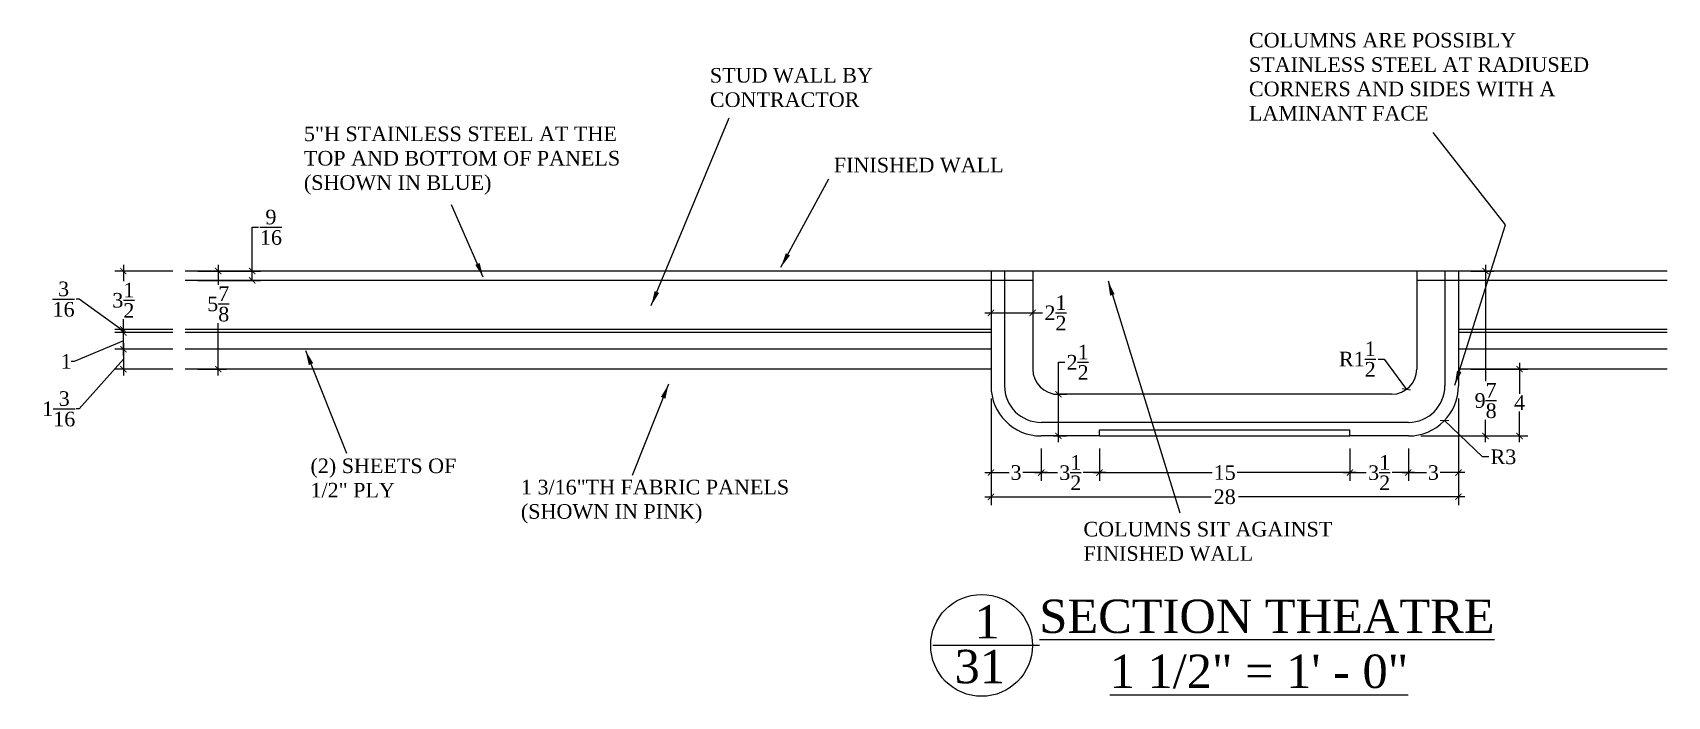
# Model space of a CAD drawing. Header units: inches. Extents: x -8 to 7069, y -18 to 1274.
# Drawn here: x 5176.7 to 5274.6, y 465 to 504.7 of the extents above; entities that cross this region are included whole.
import ezdxf

# ---------------------------------------------------------------- set-up
doc = ezdxf.new("R2010")
doc.units = ezdxf.units.IN
doc.header["$MEASUREMENT"] = 0
doc.layers.add('VIEWPORT', color=7, linetype='Continuous')
doc.styles.add('BOOKMAN', font='BOOKOS.TTF')
doc.dimstyles.new('SACHI-1-1-2', dxfattribs={"dimtxt": 0.875, "dimasz": 0.375, "dimexe": 0.5, "dimexo": 0.75, "dimgap": 0.09, "dimtad": 0, "dimtih": 1, "dimtoh": 1, "dimdec": 5, "dimzin": 3, "dimdsep": 46, "dimlunit": 5, "dimtxsty": 'BOOKMAN', "dimblk": 'ARCHTICK', "dimcen": 0, "dimdle": 0.375, "dimclrd": 5, "dimclre": 5, "dimclrt": 5, "dimadec": 1, "dimazin": 0, "dimtfac": 1, "dimtdec": 5, "dimtofl": 0, "dimtmove": 0, "dimatfit": 3, "dimfxl": 0, "dimtolj": 1, "dimtzin": 0, "dimarcsym": 0})

# ---------------------------------------------------------------- blocks, each defined once
blk = doc.blocks.new('_ARCHTICK')
at = {"color": 0, "linetype": 'ByBlock', "const_width": 0.15}
blk.add_lwpolyline([(-0.5, -0.5), (0.5, 0.5)], dxfattribs=at)
blk = doc.blocks.new('*D378')
at = {"layer": 'Defpoints', "color": 0}
for p in [(5234.132, 483.607), (5262.132, 483.607), (5262.132, 476.963)]:
    blk.add_point(p, dxfattribs=at)
at = {"layer": 'VIEWPORT', "color": 5, "lineweight": -2}
for p, q in [((5234.132, 482.857), (5234.132, 476.463)), ((5262.132, 482.857), (5262.132, 476.463)), ((5233.757, 476.963), (5247.314, 476.963)), ((5262.507, 476.963), (5248.951, 476.963))]:
    blk.add_line(p, q, dxfattribs=at)
at = {"layer": 'VIEWPORT', "color": 5, "lineweight": -2, "xscale": 0.375, "yscale": 0.375, "zscale": 0.375, "rotation": 180}
blk.add_blockref('_ARCHTICK', (5234.132, 476.963), dxfattribs=at)
at = {"layer": 'VIEWPORT', "color": 5, "lineweight": -2, "xscale": 0.375, "yscale": 0.375, "zscale": 0.375}
blk.add_blockref('_ARCHTICK', (5262.132, 476.963), dxfattribs=at)
at = {"layer": 'VIEWPORT', "color": 5, "insert": (5248.132, 476.963), "char_height": 0.875, "attachment_point": 5, "style": 'BOOKMAN'}
blk.add_mtext('\\A1;28', dxfattribs=at)
blk = doc.blocks.new('*D379')
at = {"layer": 'Defpoints', "color": 0}
for p in [(5262.132, 490.482), (5263.76, 490.482), (5259.132, 480.607)]:
    blk.add_point(p, dxfattribs=at)
at = {"layer": 'VIEWPORT', "color": 5, "lineweight": -2}
for p, q in [((5263.76, 490.857), (5263.76, 483.879)), ((5262.882, 490.482), (5264.26, 490.482)), ((5263.76, 480.232), (5263.76, 481.581)), ((5259.882, 480.607), (5264.26, 480.607))]:
    blk.add_line(p, q, dxfattribs=at)
at = {"layer": 'VIEWPORT', "color": 5, "lineweight": -2, "xscale": 0.375, "yscale": 0.375, "zscale": 0.375}
for p, rotation in [((5263.76, 490.482), 90), ((5263.76, 480.607), 270)]:
    blk.add_blockref('_ARCHTICK', p, dxfattribs=dict(at, rotation=rotation))
at = {"layer": 'VIEWPORT', "color": 5, "insert": (5263.76, 482.73), "char_height": 0.875, "attachment_point": 5, "style": 'BOOKMAN'}
blk.add_mtext('\\A1;9{\\H1.000000x;\\S7/8;}', dxfattribs=at)
blk = doc.blocks.new('*D380')
at = {"layer": 'Defpoints', "color": 0}
for p in [(5259.132, 483.607), (5261.3, 481.533)]:
    blk.add_point(p, dxfattribs=at)
at = {"layer": 'VIEWPORT', "color": 5, "lineweight": -2}
for p, q in [((5263.579, 479.352), (5261.3, 481.533)), ((5263.954, 479.352), (5263.579, 479.352))]:
    blk.add_line(p, q, dxfattribs=at)
at = {"layer": 'VIEWPORT', "color": 5, "lineweight": -2, "xscale": 0.375, "yscale": 0.375, "zscale": 0.375, "rotation": 136.2606395939868}
blk.add_blockref('_ARCHTICK', (5261.3, 481.533), dxfattribs=at)
at = {"layer": 'VIEWPORT', "color": 5, "insert": (5264.83, 479.352), "char_height": 0.875, "attachment_point": 5, "style": 'BOOKMAN'}
blk.add_mtext('\\A1;R3', dxfattribs=at)
blk = doc.blocks.new('*D381')
at = {"layer": 'Defpoints', "color": 0}
for p in [(5237.132, 483.107), (5238.171, 483.107), (5237.132, 480.607)]:
    blk.add_point(p, dxfattribs=at)
at = {"layer": 'VIEWPORT', "color": 5, "lineweight": -2}
for p, q in [((5238.171, 483.107), (5238.171, 485.02)), ((5238.171, 485.02), (5238.546, 485.02)), ((5237.882, 483.107), (5238.671, 483.107)), ((5238.171, 480.232), (5238.171, 483.107)), ((5237.882, 480.607), (5238.671, 480.607))]:
    blk.add_line(p, q, dxfattribs=at)
at = {"layer": 'VIEWPORT', "color": 5, "lineweight": -2, "xscale": 0.375, "yscale": 0.375, "zscale": 0.375}
for p, rotation in [((5238.171, 483.107), 90), ((5238.171, 480.607), 270)]:
    blk.add_blockref('_ARCHTICK', p, dxfattribs=dict(at, rotation=rotation))
at = {"layer": 'VIEWPORT', "color": 5, "insert": (5239.321, 485.02), "char_height": 0.875, "attachment_point": 5, "style": 'BOOKMAN'}
blk.add_mtext('\\A1;2{\\H1.000000x;\\S1/2;}', dxfattribs=at)
blk = doc.blocks.new('*D453')
at = {"layer": 'Defpoints', "color": 0}
for p in [(5185.863, 485.794), (5182.156, 484.607), (5185.863, 484.607)]:
    blk.add_point(p, dxfattribs=at)
at = {"layer": 'VIEWPORT', "color": 5, "lineweight": -2}
for p, q in [((5185.113, 485.794), (5181.656, 485.794)), ((5182.156, 486.169), (5182.156, 484.232)), ((5182.156, 485.201), (5179.508, 482.234)), ((5185.113, 484.607), (5181.656, 484.607)), ((5179.508, 482.234), (5179.328, 482.234))]:
    blk.add_line(p, q, dxfattribs=at)
at = {"layer": 'VIEWPORT', "color": 5, "lineweight": -2, "xscale": 0.375, "yscale": 0.375, "zscale": 0.375}
for p, rotation in [((5182.156, 485.794), 90), ((5182.156, 484.607), 270)]:
    blk.add_blockref('_ARCHTICK', p, dxfattribs=dict(at, rotation=rotation))
at = {"layer": 'VIEWPORT', "color": 5, "insert": (5178.285, 482.234), "char_height": 0.875, "attachment_point": 5, "style": 'BOOKMAN'}
blk.add_mtext('\\A1;1{\\H1.000000x;\\S3/16;}', dxfattribs=at)
blk = doc.blocks.new('*D454')
at = {"layer": 'Defpoints', "color": 0}
for p in [(5262.132, 484.607), (5259.132, 480.607), (5265.795, 480.607)]:
    blk.add_point(p, dxfattribs=at)
at = {"layer": 'VIEWPORT', "color": 5, "lineweight": -2}
for p, q in [((5265.795, 484.982), (5265.795, 483.134)), ((5262.882, 484.607), (5266.295, 484.607)), ((5265.795, 480.232), (5265.795, 482.079)), ((5259.882, 480.607), (5266.295, 480.607))]:
    blk.add_line(p, q, dxfattribs=at)
at = {"layer": 'VIEWPORT', "color": 5, "lineweight": -2, "xscale": 0.375, "yscale": 0.375, "zscale": 0.375}
for p, rotation in [((5265.795, 484.607), 90), ((5265.795, 480.607), 270)]:
    blk.add_blockref('_ARCHTICK', p, dxfattribs=dict(at, rotation=rotation))
at = {"layer": 'VIEWPORT', "color": 5, "insert": (5265.795, 482.607), "char_height": 0.875, "attachment_point": 5, "style": 'BOOKMAN'}
blk.add_mtext('\\A1;4', dxfattribs=at)
blk = doc.blocks.new('*D645')
at = {"layer": 'Defpoints', "color": 0}
for p in [(5182.156, 486.794), (5185.863, 486.794), (5185.863, 485.794)]:
    blk.add_point(p, dxfattribs=at)
at = {"layer": 'VIEWPORT', "color": 5, "lineweight": -2}
for p, q in [((5185.113, 486.794), (5181.656, 486.794)), ((5182.156, 485.419), (5182.156, 487.169)), ((5182.156, 486.294), (5179.21, 485.074)), ((5185.113, 485.794), (5181.656, 485.794)), ((5179.21, 485.074), (5179.03, 485.074))]:
    blk.add_line(p, q, dxfattribs=at)
at = {"layer": 'VIEWPORT', "color": 5, "lineweight": -2, "xscale": 0.375, "yscale": 0.375, "zscale": 0.375}
for p, rotation in [((5182.156, 486.794), 90), ((5182.156, 485.794), 270)]:
    blk.add_blockref('_ARCHTICK', p, dxfattribs=dict(at, rotation=rotation))
at = {"layer": 'VIEWPORT', "color": 5, "insert": (5178.733, 485.074), "char_height": 0.875, "attachment_point": 5, "style": 'BOOKMAN'}
blk.add_mtext('\\A1;1', dxfattribs=at)
blk = doc.blocks.new('*D646')
at = {"layer": 'Defpoints', "color": 0}
for p in [(5182.156, 486.982), (5185.863, 486.982), (5185.863, 486.794)]:
    blk.add_point(p, dxfattribs=at)
at = {"layer": 'VIEWPORT', "color": 5, "lineweight": -2}
for p, q in [((5179.508, 488.802), (5179.328, 488.802)), ((5182.156, 486.888), (5179.508, 488.802)), ((5185.113, 486.982), (5181.656, 486.982)), ((5185.113, 486.794), (5181.656, 486.794)), ((5182.156, 486.419), (5182.156, 487.357))]:
    blk.add_line(p, q, dxfattribs=at)
at = {"layer": 'VIEWPORT', "color": 5, "lineweight": -2, "xscale": 0.375, "yscale": 0.375, "zscale": 0.375}
for p, rotation in [((5182.156, 486.982), 90), ((5182.156, 486.794), 270)]:
    blk.add_blockref('_ARCHTICK', p, dxfattribs=dict(at, rotation=rotation))
at = {"layer": 'VIEWPORT', "color": 5, "insert": (5178.576, 488.802), "char_height": 0.875, "attachment_point": 5, "style": 'BOOKMAN'}
blk.add_mtext('\\A1;{\\H1.000000x;\\S3/16;}', dxfattribs=at)
blk = doc.blocks.new('*D647')
at = {"layer": 'Defpoints', "color": 0}
for p in [(5182.156, 490.482), (5185.863, 490.482), (5185.863, 486.982)]:
    blk.add_point(p, dxfattribs=at)
at = {"layer": 'VIEWPORT', "color": 5, "lineweight": -2}
for p, q in [((5182.156, 490.857), (5182.156, 489.873)), ((5185.113, 490.482), (5181.656, 490.482)), ((5185.113, 486.982), (5181.656, 486.982)), ((5182.156, 486.607), (5182.156, 487.591))]:
    blk.add_line(p, q, dxfattribs=at)
at = {"layer": 'VIEWPORT', "color": 5, "lineweight": -2, "xscale": 0.375, "yscale": 0.375, "zscale": 0.375}
for p, rotation in [((5182.156, 490.482), 90), ((5182.156, 486.982), 270)]:
    blk.add_blockref('_ARCHTICK', p, dxfattribs=dict(at, rotation=rotation))
at = {"layer": 'VIEWPORT', "color": 5, "insert": (5182.156, 488.732), "char_height": 0.875, "attachment_point": 5, "style": 'BOOKMAN'}
blk.add_mtext('\\A1;3{\\H1.000000x;\\S1/2;}', dxfattribs=at)
blk = doc.blocks.new('*D648')
at = {"layer": 'Defpoints', "color": 0}
for p in [(5185.863, 490.482), (5185.863, 484.607), (5187.839, 484.607)]:
    blk.add_point(p, dxfattribs=at)
at = {"layer": 'VIEWPORT', "color": 5, "lineweight": -2}
for p, q in [((5187.839, 490.857), (5187.839, 489.664)), ((5186.613, 490.482), (5188.339, 490.482)), ((5187.839, 484.232), (5187.839, 487.365)), ((5186.613, 484.607), (5188.339, 484.607))]:
    blk.add_line(p, q, dxfattribs=at)
at = {"layer": 'VIEWPORT', "color": 5, "lineweight": -2, "xscale": 0.375, "yscale": 0.375, "zscale": 0.375}
for p, rotation in [((5187.839, 490.482), 90), ((5187.839, 484.607), 270)]:
    blk.add_blockref('_ARCHTICK', p, dxfattribs=dict(at, rotation=rotation))
at = {"layer": 'VIEWPORT', "color": 5, "insert": (5187.839, 488.515), "char_height": 0.875, "attachment_point": 5, "style": 'BOOKMAN'}
blk.add_mtext('\\A1;5{\\H1.000000x;\\S7/8;}', dxfattribs=at)
blk = doc.blocks.new('*D649')
at = {"layer": 'Defpoints', "color": 0}
for p in [(5185.863, 490.482), (5185.863, 489.919), (5189.87, 489.919)]:
    blk.add_point(p, dxfattribs=at)
at = {"layer": 'VIEWPORT', "color": 5, "lineweight": -2}
for p, q in [((5189.87, 490.482), (5189.87, 493.103)), ((5189.87, 493.103), (5190.245, 493.103)), ((5189.87, 489.919), (5189.87, 490.857)), ((5186.613, 490.482), (5190.37, 490.482)), ((5186.613, 489.919), (5190.37, 489.919))]:
    blk.add_line(p, q, dxfattribs=at)
at = {"layer": 'VIEWPORT', "color": 5, "lineweight": -2, "xscale": 0.375, "yscale": 0.375, "zscale": 0.375}
for p, rotation in [((5189.87, 490.482), 90), ((5189.87, 489.919), 270)]:
    blk.add_blockref('_ARCHTICK', p, dxfattribs=dict(at, rotation=rotation))
at = {"layer": 'VIEWPORT', "color": 5, "insert": (5190.997, 493.103), "char_height": 0.875, "attachment_point": 5, "style": 'BOOKMAN'}
blk.add_mtext('\\A1;{\\H1.000000x;\\S9/16;}', dxfattribs=at)
blk = doc.blocks.new('*D690')
at = {"layer": 'Defpoints', "color": 0}
for p in [(5234.132, 482.857), (5237.132, 480.607), (5237.132, 478.412)]:
    blk.add_point(p, dxfattribs=at)
at = {"layer": 'VIEWPORT', "color": 5, "lineweight": -2}
for p, q in [((5234.132, 482.107), (5234.132, 477.912)), ((5237.132, 479.857), (5237.132, 477.912)), ((5233.757, 478.412), (5235.219, 478.412)), ((5237.507, 478.412), (5236.046, 478.412))]:
    blk.add_line(p, q, dxfattribs=at)
at = {"layer": 'VIEWPORT', "color": 5, "lineweight": -2, "xscale": 0.375, "yscale": 0.375, "zscale": 0.375, "rotation": 180}
blk.add_blockref('_ARCHTICK', (5234.132, 478.412), dxfattribs=at)
at = {"layer": 'VIEWPORT', "color": 5, "lineweight": -2, "xscale": 0.375, "yscale": 0.375, "zscale": 0.375}
blk.add_blockref('_ARCHTICK', (5237.132, 478.412), dxfattribs=at)
at = {"layer": 'VIEWPORT', "color": 5, "insert": (5235.632, 478.412), "char_height": 0.875, "attachment_point": 5, "style": 'BOOKMAN'}
blk.add_mtext('\\A1;3', dxfattribs=at)
blk = doc.blocks.new('*D691')
at = {"layer": 'Defpoints', "color": 0}
for p in [(5237.132, 480.607), (5240.632, 480.607), (5240.632, 478.412)]:
    blk.add_point(p, dxfattribs=at)
at = {"layer": 'VIEWPORT', "color": 5, "lineweight": -2}
for p, q in [((5237.132, 479.857), (5237.132, 477.912)), ((5240.632, 479.857), (5240.632, 477.912)), ((5236.757, 478.412), (5238.106, 478.412)), ((5241.007, 478.412), (5239.659, 478.412))]:
    blk.add_line(p, q, dxfattribs=at)
at = {"layer": 'VIEWPORT', "color": 5, "lineweight": -2, "xscale": 0.375, "yscale": 0.375, "zscale": 0.375, "rotation": 180}
blk.add_blockref('_ARCHTICK', (5237.132, 478.412), dxfattribs=at)
at = {"layer": 'VIEWPORT', "color": 5, "lineweight": -2, "xscale": 0.375, "yscale": 0.375, "zscale": 0.375}
blk.add_blockref('_ARCHTICK', (5240.632, 478.412), dxfattribs=at)
at = {"layer": 'VIEWPORT', "color": 5, "insert": (5238.882, 478.412), "char_height": 0.875, "attachment_point": 5, "style": 'BOOKMAN'}
blk.add_mtext('\\A1;3{\\H1.000000x;\\S1/2;}', dxfattribs=at)
blk = doc.blocks.new('*D692')
at = {"layer": 'Defpoints', "color": 0}
for p in [(5240.632, 480.607), (5255.632, 480.607), (5255.632, 478.412)]:
    blk.add_point(p, dxfattribs=at)
at = {"layer": 'VIEWPORT', "color": 5, "lineweight": -2}
for p, q in [((5240.632, 479.857), (5240.632, 477.912)), ((5255.632, 479.857), (5255.632, 477.912)), ((5240.257, 478.412), (5247.389, 478.412)), ((5256.007, 478.412), (5248.876, 478.412))]:
    blk.add_line(p, q, dxfattribs=at)
at = {"layer": 'VIEWPORT', "color": 5, "lineweight": -2, "xscale": 0.375, "yscale": 0.375, "zscale": 0.375, "rotation": 180}
blk.add_blockref('_ARCHTICK', (5240.632, 478.412), dxfattribs=at)
at = {"layer": 'VIEWPORT', "color": 5, "lineweight": -2, "xscale": 0.375, "yscale": 0.375, "zscale": 0.375}
blk.add_blockref('_ARCHTICK', (5255.632, 478.412), dxfattribs=at)
at = {"layer": 'VIEWPORT', "color": 5, "insert": (5248.132, 478.412), "char_height": 0.875, "attachment_point": 5, "style": 'BOOKMAN'}
blk.add_mtext('\\A1;15', dxfattribs=at)
blk = doc.blocks.new('*D693')
at = {"layer": 'Defpoints', "color": 0}
for p in [(5255.632, 480.607), (5259.132, 480.607), (5259.132, 478.412)]:
    blk.add_point(p, dxfattribs=at)
at = {"layer": 'VIEWPORT', "color": 5, "lineweight": -2}
for p, q in [((5255.632, 479.857), (5255.632, 477.912)), ((5259.132, 479.857), (5259.132, 477.912)), ((5255.257, 478.412), (5256.606, 478.412)), ((5259.507, 478.412), (5258.159, 478.412))]:
    blk.add_line(p, q, dxfattribs=at)
at = {"layer": 'VIEWPORT', "color": 5, "lineweight": -2, "xscale": 0.375, "yscale": 0.375, "zscale": 0.375, "rotation": 180}
blk.add_blockref('_ARCHTICK', (5255.632, 478.412), dxfattribs=at)
at = {"layer": 'VIEWPORT', "color": 5, "lineweight": -2, "xscale": 0.375, "yscale": 0.375, "zscale": 0.375}
blk.add_blockref('_ARCHTICK', (5259.132, 478.412), dxfattribs=at)
at = {"layer": 'VIEWPORT', "color": 5, "insert": (5257.382, 478.412), "char_height": 0.875, "attachment_point": 5, "style": 'BOOKMAN'}
blk.add_mtext('\\A1;3{\\H1.000000x;\\S1/2;}', dxfattribs=at)
blk = doc.blocks.new('*D694')
at = {"layer": 'Defpoints', "color": 0}
for p in [(5262.132, 482.857), (5259.132, 480.607), (5262.132, 478.412)]:
    blk.add_point(p, dxfattribs=at)
at = {"layer": 'VIEWPORT', "color": 5, "lineweight": -2}
for p, q in [((5262.132, 482.107), (5262.132, 477.912)), ((5259.132, 479.857), (5259.132, 477.912)), ((5258.757, 478.412), (5260.219, 478.412)), ((5262.507, 478.412), (5261.046, 478.412))]:
    blk.add_line(p, q, dxfattribs=at)
at = {"layer": 'VIEWPORT', "color": 5, "lineweight": -2, "xscale": 0.375, "yscale": 0.375, "zscale": 0.375, "rotation": 180}
blk.add_blockref('_ARCHTICK', (5259.132, 478.412), dxfattribs=at)
at = {"layer": 'VIEWPORT', "color": 5, "lineweight": -2, "xscale": 0.375, "yscale": 0.375, "zscale": 0.375}
blk.add_blockref('_ARCHTICK', (5262.132, 478.412), dxfattribs=at)
at = {"layer": 'VIEWPORT', "color": 5, "insert": (5260.632, 478.412), "char_height": 0.875, "attachment_point": 5, "style": 'BOOKMAN'}
blk.add_mtext('\\A1;3', dxfattribs=at)
blk = doc.blocks.new('*D742')
at = {"layer": 'Defpoints', "color": 0}
for p in [(5234.132, 490.482), (5236.632, 490.482), (5236.632, 487.978)]:
    blk.add_point(p, dxfattribs=at)
at = {"layer": 'VIEWPORT', "color": 5, "lineweight": -2}
for p, q in [((5234.132, 489.732), (5234.132, 487.478)), ((5236.632, 489.732), (5236.632, 487.478)), ((5233.757, 487.978), (5236.632, 487.978)), ((5236.632, 487.978), (5237.216, 487.978))]:
    blk.add_line(p, q, dxfattribs=at)
at = {"layer": 'VIEWPORT', "color": 5, "lineweight": -2, "xscale": 0.375, "yscale": 0.375, "zscale": 0.375, "rotation": 180}
blk.add_blockref('_ARCHTICK', (5234.132, 487.978), dxfattribs=at)
at = {"layer": 'VIEWPORT', "color": 5, "lineweight": -2, "xscale": 0.375, "yscale": 0.375, "zscale": 0.375}
blk.add_blockref('_ARCHTICK', (5236.632, 487.978), dxfattribs=at)
at = {"layer": 'VIEWPORT', "color": 5, "insert": (5237.991, 487.978), "char_height": 0.875, "attachment_point": 5, "style": 'BOOKMAN'}
blk.add_mtext('\\A1;2{\\H1.000000x;\\S1/2;}', dxfattribs=at)
blk = doc.blocks.new('*D743')
at = {"layer": 'Defpoints', "color": 0}
for p in [(5258.132, 484.607), (5259.017, 483.396)]:
    blk.add_point(p, dxfattribs=at)
at = {"layer": 'VIEWPORT', "color": 5, "lineweight": -2}
for p, q in [((5257.316, 485.211), (5257.691, 485.211)), ((5257.691, 485.211), (5259.017, 483.396))]:
    blk.add_line(p, q, dxfattribs=at)
at = {"layer": 'VIEWPORT', "color": 5, "lineweight": -2, "xscale": 0.375, "yscale": 0.375, "zscale": 0.375, "rotation": 306.1509558687825}
blk.add_blockref('_ARCHTICK', (5259.017, 483.396), dxfattribs=at)
at = {"layer": 'VIEWPORT', "color": 5, "insert": (5256.077, 485.211), "char_height": 0.875, "attachment_point": 5, "style": 'BOOKMAN'}
blk.add_mtext('\\A1;R1{\\H1.000000x;\\S1/2;}', dxfattribs=at)

msp = doc.modelspace()

# ---------------------------------------------------------------- linework, layer by layer
msp.add_line((5237.028053, 468.069086), (5230.651623, 468.069086))
msp.add_circle((5233.566564, 468.069086), 3.048606)
at = {"layer": 'VIEWPORT'}
for p, q in [((5274.644689, 490.481907), (5185.862591, 490.481907)), ((5234.1323, 490.481907), (5234.1323, 483.606907)), ((5234.9448, 490.481907), (5234.9448, 483.606907)), ((5261.3198, 490.481907), (5261.3198, 483.606907)), ((5262.1323, 490.481907), (5262.1323, 483.606907)), ((5234.1323, 486.981907), (5185.862591, 486.981907)), ((5234.1323, 486.794407), (5185.862591, 486.794407)), ((5274.644689, 486.981907), (5262.1323, 486.981907)), ((5274.644689, 486.794407), (5262.1323, 486.794407)), ((5234.1323, 485.794407), (5185.862591, 485.794407)), ((5274.644689, 485.794407), (5262.1323, 485.794407)), ((5259.1323, 481.419407), (5237.1323, 481.419407)), ((5240.6323, 480.606907), (5240.6323, 480.981907)), ((5240.6323, 480.981907), (5255.6323, 480.981907)), ((5255.6323, 480.606907), (5255.6323, 480.981907)), ((5240.6323, 480.606907), (5237.1323, 480.606907)), ((5259.1323, 480.606907), (5255.6323, 480.606907))]:
    msp.add_line(p, q, dxfattribs=at)
at = {"layer": 'VIEWPORT', "color": 4}
for p, q in [((5236.6323, 489.919407), (5185.862591, 489.919407)), ((5274.644689, 489.919407), (5259.6323, 489.919407))]:
    msp.add_line(p, q, dxfattribs=at)
at = {"layer": 'VIEWPORT', "color": 251}
for p, q in [((5236.6323, 490.481907), (5236.6323, 484.606907)), ((5259.6323, 490.481907), (5259.6323, 484.606907)), ((5258.1323, 483.106907), (5238.1323, 483.106907)), ((5240.6323, 480.606907), (5255.6323, 480.606907))]:
    msp.add_line(p, q, dxfattribs=at)
at = {"layer": 'VIEWPORT', "color": 6}
for p, q in [((5234.1323, 484.606907), (5185.862591, 484.606907)), ((5274.644689, 484.606907), (5262.1323, 484.606907))]:
    msp.add_line(p, q, dxfattribs=at)
at = {"layer": 'VIEWPORT', "color": 251}
for centre, start, end in [((5238.1323, 484.606907), 180, 270), ((5258.1323, 484.606907), 270, 360)]:
    msp.add_arc(centre, 1.5, start, end, dxfattribs=at)
at = {"layer": 'VIEWPORT'}
for centre, radius, start, end in [((5237.1323, 483.606907), 3, 180, 270), ((5237.1323, 483.606907), 2.1875, 180, 270), ((5259.1323, 483.606907), 3, 270, 360), ((5259.1323, 483.606907), 2.1875, 270, 360)]:
    msp.add_arc(centre, radius, start, end, dxfattribs=at)

# ---------------------------------------------------------------- texts
at = {"char_height": 2, "attachment_point": 1, "style": 'BOOKMAN'}
for s, insert, width in [('1', (5233.149547, 470.481185), 2.23220125), ('{\\LSECTION THEATRE}', (5237.027002, 470.812457), 53.87060253), ('31', (5231.950602, 467.803233), 2.23220125), ('{\\L1 1/2" = 1\' - 0"}', (5241.240854, 467.51558), 47.13222291)]:
    msp.add_mtext(s, dxfattribs=dict(at, insert=insert, width=width))
at = {"layer": 'VIEWPORT', "char_height": 0.875, "attachment_point": 1, "style": 'BOOKMAN'}
for s, insert, width in [('COLUMNS ARE POSSIBLY STAINLESS STEEL AT RADIUSED CORNERS AND SIDES WITH A LAMINANT FACE', (5249.583975, 504.739663), 20.59138886), ('STUD WALL BY CONTRACTOR', (5217.291828, 502.637322), 10.6005236), ('5"H STAINLESS STEEL AT THE TOP AND BOTTOM OF PANELS\\P(SHOWN IN BLUE)', (5192.973393, 499.132243), 20.59138886), ('FINISHED WALL', (5224.720367, 497.261711), 20.59138886), ('(2) SHEETS OF 1/2" PLY', (5193.365237, 479.256393), 9.12442744), ('1 3/16"TH FABRIC PANELS\\P(SHOWN IN PINK)', (5205.972435, 477.984168), 17.92081268), ('COLUMNS SIT AGAINST FINISHED WALL', (5239.670123, 475.464418), 16.0771914)]:
    msp.add_mtext(s, dxfattribs=dict(at, insert=insert, width=width))

# ---------------------------------------------------------------- dimensions: what is measured, and where the dimension line sits
at = {"layer": 'VIEWPORT'}
for base, p1, p2, picture, middle in [((5189.87025, 489.919407), (5185.862591, 490.481907), (5185.862591, 489.919407), '*D649', (5190.997302, 493.103267)), ((5187.839459, 484.606907), (5185.862591, 490.481907), (5185.862591, 484.606907), '*D648', (5187.839459, 488.514877)), ((5263.76041, 490.481907), (5259.1323, 480.606907), (5262.1323, 490.481907), '*D379', (5263.76041, 482.730031)), ((5238.170807, 483.106907), (5237.1323, 480.606907), (5237.1323, 483.106907), '*D381', (5239.321067, 485.020038))]:
    dim = msp.add_linear_dim(base=base, p1=p1, p2=p2, angle=90, dimstyle='SACHI-1-1-2', dxfattribs=at)
    dim.commit()
    dim.dimension.update_dxf_attribs({"geometry": picture, "text_midpoint": middle, "dimtype": 160})
dim = msp.add_linear_dim(base=(5182.155838, 490.481907), p1=(5185.862591, 486.981907), p2=(5185.862591, 490.481907), angle=90, dimstyle='SACHI-1-1-2', override={"dimtmove": 1}, dxfattribs=at)
dim.commit()
dim.dimension.update_dxf_attribs({"geometry": '*D647', "text_midpoint": (5182.155838, 488.731907)})
for base, p1, p2, picture, middle in [((5182.155838, 486.981907), (5185.862591, 486.794407), (5185.862591, 486.981907), '*D646', (5179.237702, 488.80165)), ((5182.155838, 486.794407), (5185.862591, 485.794407), (5185.862591, 486.794407), '*D645', (5178.940132, 485.07358)), ((5182.155838, 484.606907), (5185.862591, 485.794407), (5185.862591, 484.606907), '*D453', (5179.237702, 482.233666))]:
    dim = msp.add_linear_dim(base=base, p1=p1, p2=p2, angle=90, dimstyle='SACHI-1-1-2', override={"dimtmove": 1}, dxfattribs=at)
    dim.commit()
    dim.dimension.update_dxf_attribs({"geometry": picture, "text_midpoint": middle, "dimtype": 160})
dim = msp.add_linear_dim(base=(5236.6323, 487.978184), p1=(5234.1323, 490.481907), p2=(5236.6323, 490.481907), dimstyle='SACHI-1-1-2', dxfattribs=at)
dim.commit()
dim.dimension.update_dxf_attribs({"geometry": '*D742', "text_midpoint": (5237.991475, 487.978184), "dimtype": 160})
dim = msp.add_radius_dim(center=(5258.1323, 484.606907), mpoint=(5259.017172, 483.395709), dimstyle='SACHI-1-1-2', override={"dimtmove": 1}, dxfattribs=at)
dim.commit()
dim.dimension.update_dxf_attribs({"geometry": '*D743', "text_midpoint": (5257.691083, 485.210839), "dimtype": 164})
dim = msp.add_linear_dim(base=(5265.79465, 480.606907), p1=(5262.1323, 484.606907), p2=(5259.1323, 480.606907), angle=90, dimstyle='SACHI-1-1-2', dxfattribs=at)
dim.commit()
dim.dimension.update_dxf_attribs({"geometry": '*D454', "text_midpoint": (5265.79465, 482.606907)})
for base, p1, p2, picture, middle in [((5262.1323, 476.963484), (5234.1323, 483.606907), (5262.1323, 483.606907), '*D378', (5248.1323, 476.963484)), ((5237.1323, 478.411696), (5234.1323, 482.856907), (5237.1323, 480.606907), '*D690', (5235.6323, 478.411696))]:
    dim = msp.add_linear_dim(base=base, p1=p1, p2=p2, dimstyle='SACHI-1-1-2', dxfattribs=at)
    dim.commit()
    dim.dimension.update_dxf_attribs({"geometry": picture, "text_midpoint": middle})
for base, p1, p2, picture, middle in [((5262.1323, 478.411696), (5259.1323, 480.606907), (5262.1323, 482.856907), '*D694', (5260.6323, 478.411696)), ((5240.6323, 478.411696), (5237.1323, 480.606907), (5240.6323, 480.606907), '*D691', (5238.8823, 478.411696)), ((5255.6323, 478.411696), (5240.6323, 480.606907), (5255.6323, 480.606907), '*D692', (5248.1323, 478.411696)), ((5259.1323, 478.411696), (5255.6323, 480.606907), (5259.1323, 480.606907), '*D693', (5257.3823, 478.411696))]:
    dim = msp.add_linear_dim(base=base, p1=p1, p2=p2, dimstyle='SACHI-1-1-2', override={"dimtmove": 1}, dxfattribs=at)
    dim.commit()
    dim.dimension.update_dxf_attribs({"geometry": picture, "text_midpoint": middle})
dim = msp.add_radius_dim(center=(5259.1323, 483.606907), mpoint=(5261.299777, 481.532771), dimstyle='SACHI-1-1-2', dxfattribs=at)
dim.commit()
dim.dimension.update_dxf_attribs({"geometry": '*D380', "text_midpoint": (5264.830177, 479.351766), "dimtype": 164})

# ---------------------------------------------------------------- leaders
for points in [[(5213.781296, 488.419286), (5218.439584, 499.649284)], [(5261.917116, 483.64195), (5264.960535, 493.243064), (5260.612785, 498.78064)], [(5221.549536, 490.713), (5224.422619, 496.000177)], [(5203.715466, 490.108753), (5201.819829, 494.441542)], [(5241.141058, 489.884462), (5245.440495, 476.002537)], [(5193.072693, 485.721294), (5195.529514, 479.585434)]]:
    msp.add_leader(points, dimstyle='SACHI-1-1-2', override={"dimasz": 0.875, "dimgap": 0.09, "dimtad": 0, "dimclrd": 256}, dxfattribs=at)
at = {"layer": 'VIEWPORT', "color": 6}
msp.add_leader([(5214.816497, 483.705614), (5212.640898, 478.242272)], dimstyle='SACHI-1-1-2', override={"dimasz": 0.875, "dimgap": 0.09, "dimtad": 0, "dimclrd": 256}, dxfattribs=at)

doc.saveas('drawing.dxf')
